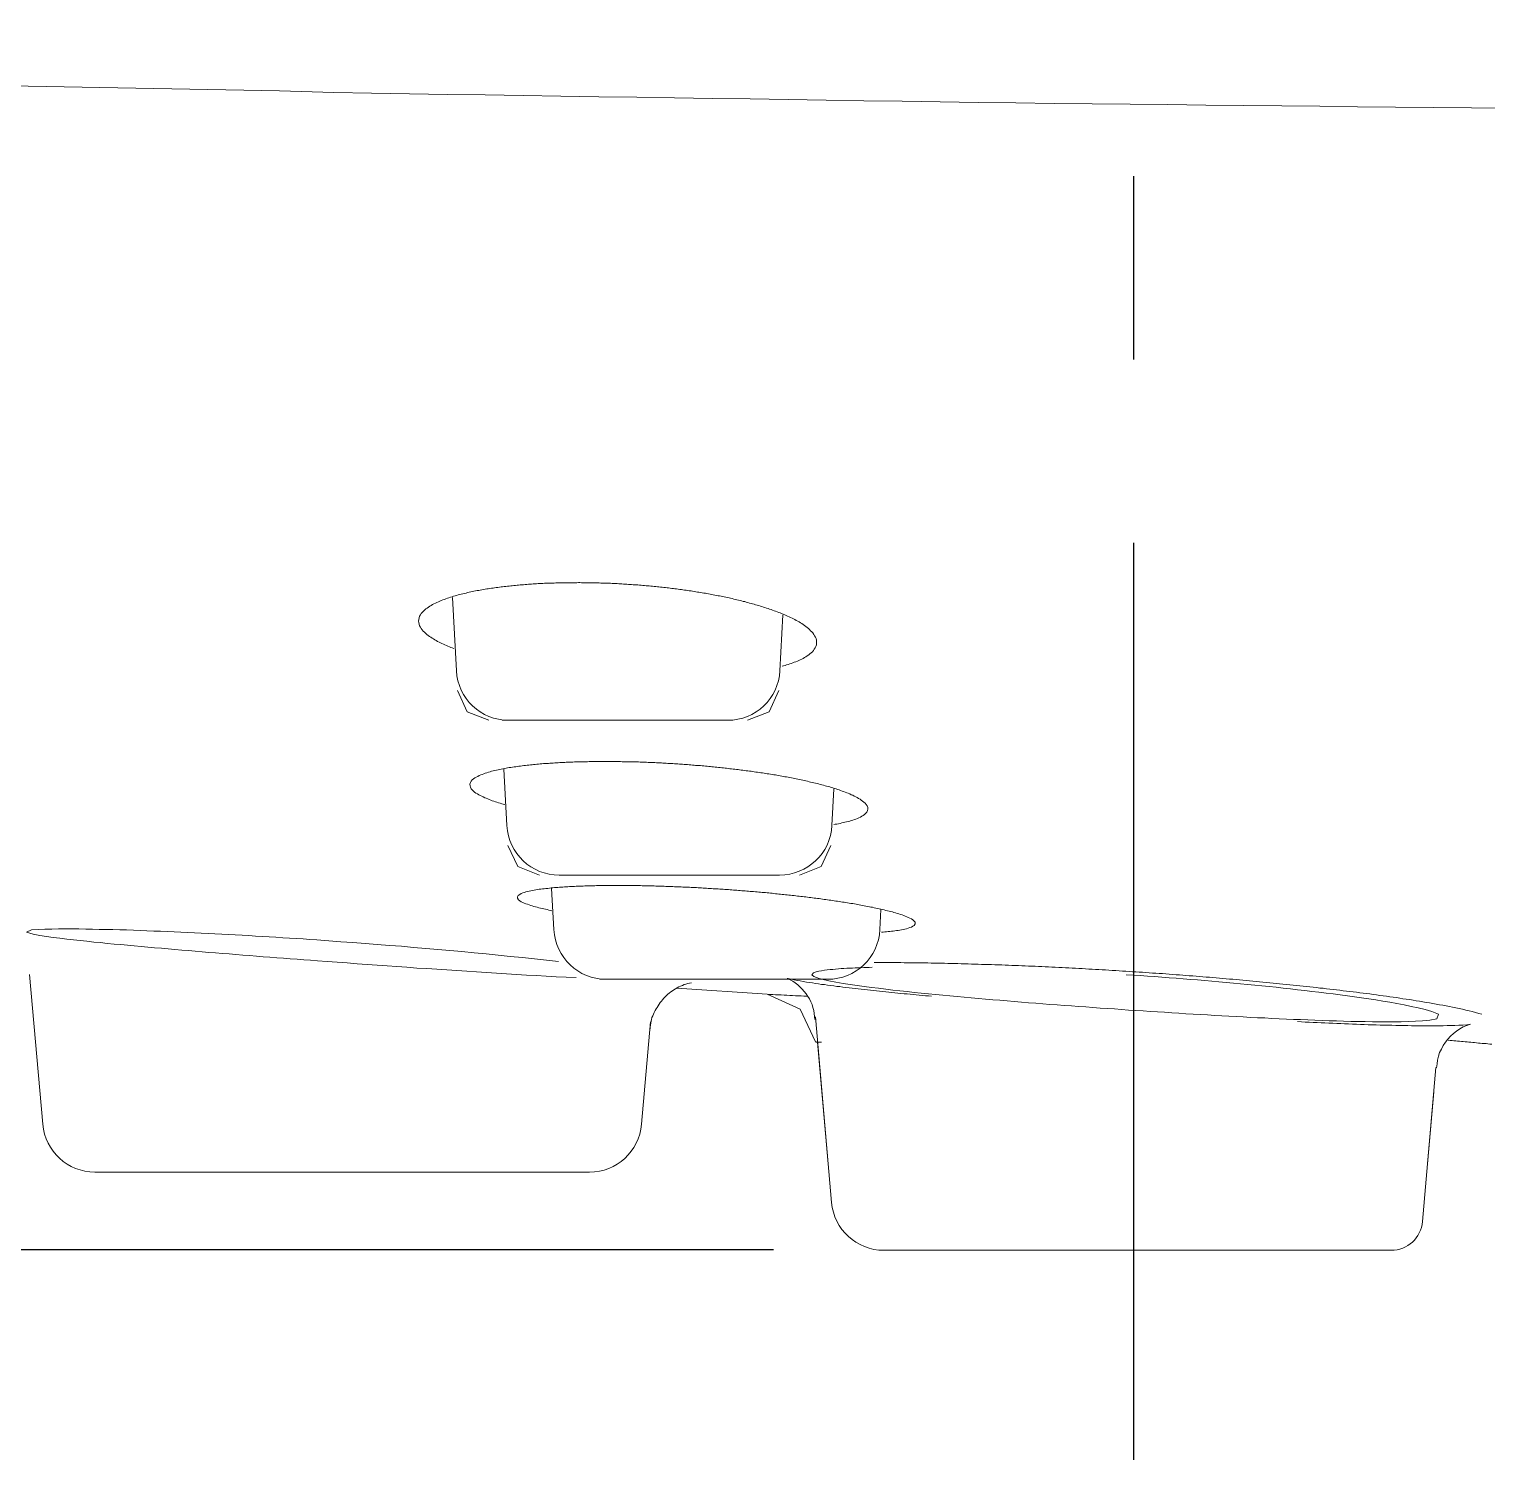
# Model space of a CAD drawing. Extents: x -5208 to -4788, y -2139 to -1842.
# Drawn here: x -5013.46 to -4999.55, y -1955.17 to -1941.51 of the extents above; entities that cross this region are included whole.
import ezdxf

# ---------------------------------------------------------------- set-up
doc = ezdxf.new("R2010")
doc.units = 0
doc.header["$LTSCALE"] = 7
doc.linetypes.add('CENTER', pattern=[2, 1.25, -0.25, 0.25, -0.25])
for name, color, linetype in [('1', 1, 'CENTER'), ('D', 2, 'CONTINUOUS'), ('Trimetric', 7, 'CONTINUOUS')]:
    doc.layers.add(name, color=color, linetype=linetype)

msp = doc.modelspace()

# ---------------------------------------------------------------- linework, layer by layer
at = {"layer": '1'}
msp.add_line((-5002.92, -1955.168), (-5002.92, -1927.862), dxfattribs=at)
at = {"layer": 'D'}
msp.add_line((-5006.358, -1953.165), (-5074.731, -1953.165), dxfattribs=at)
at = {"layer": 'Trimetric', "color": 0, "linetype": 'Continuous', "lineweight": 13}
for points in [[(-5011.074, -1942.104), (-5011.587, -1942.094), (-5012.101, -1942.084), (-5012.615, -1942.074), (-5013.129, -1942.064), (-5013.643, -1942.055)], [(-5010.712, -1950.405), (-5010.777, -1950.4), (-5010.841, -1950.396), (-5010.906, -1950.391), (-5010.971, -1950.386), (-5011.036, -1950.381), (-5011.1, -1950.376), (-5011.165, -1950.371), (-5011.23, -1950.366), (-5011.294, -1950.361), (-5011.359, -1950.356), (-5011.424, -1950.351), (-5011.489, -1950.346), (-5011.553, -1950.34), (-5011.618, -1950.335), (-5011.683, -1950.33), (-5011.747, -1950.325), (-5011.812, -1950.319), (-5011.877, -1950.314), (-5011.941, -1950.308), (-5012.006, -1950.303), (-5012.071, -1950.298), (-5012.135, -1950.292), (-5012.2, -1950.286), (-5012.265, -1950.281), (-5012.329, -1950.275), (-5012.394, -1950.269), (-5012.459, -1950.263), (-5012.523, -1950.257), (-5012.588, -1950.251), (-5012.652, -1950.245), (-5012.717, -1950.239), (-5012.782, -1950.232), (-5012.846, -1950.226), (-5012.911, -1950.219), (-5012.975, -1950.212), (-5013.04, -1950.205), (-5013.104, -1950.198), (-5013.169, -1950.19), (-5013.233, -1950.182), (-5013.297, -1950.172), (-5013.362, -1950.163), (-5013.425, -1950.151), (-5013.487, -1950.131), (-5013.441, -1950.111), (-5013.377, -1950.106), (-5013.312, -1950.103), (-5013.247, -1950.102), (-5013.182, -1950.101), (-5013.117, -1950.101), (-5013.052, -1950.101), (-5012.987, -1950.101), (-5012.922, -1950.102), (-5012.858, -1950.103), (-5012.793, -1950.105), (-5012.728, -1950.106), (-5012.663, -1950.108), (-5012.598, -1950.11), (-5012.533, -1950.111), (-5012.468, -1950.114), (-5012.403, -1950.116), (-5012.339, -1950.118), (-5012.274, -1950.121), (-5012.209, -1950.123), (-5012.144, -1950.126), (-5012.079, -1950.129), (-5012.014, -1950.132), (-5011.949, -1950.135), (-5011.885, -1950.138), (-5011.82, -1950.141), (-5011.755, -1950.144), (-5011.69, -1950.147), (-5011.625, -1950.151), (-5011.561, -1950.154), (-5011.496, -1950.158), (-5011.431, -1950.161), (-5011.366, -1950.165), (-5011.301, -1950.169), (-5011.237, -1950.173), (-5011.172, -1950.177), (-5011.107, -1950.181), (-5011.042, -1950.185), (-5010.977, -1950.189), (-5010.913, -1950.193), (-5010.848, -1950.197), (-5010.783, -1950.202), (-5010.718, -1950.206)], [(-5010.718, -1950.206), (-5010.603, -1950.214), (-5010.487, -1950.223), (-5010.372, -1950.231), (-5010.256, -1950.24), (-5010.14, -1950.249), (-5010.025, -1950.258), (-5009.909, -1950.267), (-5009.794, -1950.277), (-5009.678, -1950.287), (-5009.563, -1950.297), (-5009.447, -1950.307), (-5009.332, -1950.318), (-5009.217, -1950.328), (-5009.101, -1950.339), (-5008.986, -1950.351), (-5008.871, -1950.363), (-5008.755, -1950.374), (-5008.64, -1950.387), (-5008.525, -1950.4), (-5008.41, -1950.413)], [(-5008.242, -1950.566), (-5008.337, -1950.562), (-5008.432, -1950.557), (-5008.527, -1950.551), (-5008.622, -1950.546), (-5008.717, -1950.541), (-5008.812, -1950.535), (-5008.907, -1950.529), (-5009.002, -1950.524), (-5009.097, -1950.518), (-5009.192, -1950.512), (-5009.287, -1950.505), (-5009.382, -1950.499), (-5009.477, -1950.493), (-5009.572, -1950.486), (-5009.667, -1950.48), (-5009.762, -1950.474), (-5009.857, -1950.467), (-5009.952, -1950.46), (-5010.047, -1950.454), (-5010.142, -1950.447), (-5010.237, -1950.44), (-5010.332, -1950.433), (-5010.427, -1950.426), (-5010.522, -1950.419), (-5010.617, -1950.412), (-5010.712, -1950.405)], [(-5005.897, -1950.582), (-5005.923, -1950.574), (-5005.948, -1950.566), (-5005.973, -1950.555), (-5005.993, -1950.538), (-5005.977, -1950.52), (-5005.952, -1950.511), (-5005.926, -1950.505), (-5005.899, -1950.5), (-5005.873, -1950.495), (-5005.846, -1950.492), (-5005.819, -1950.489), (-5005.793, -1950.487), (-5005.766, -1950.484), (-5005.739, -1950.482), (-5005.713, -1950.48), (-5005.686, -1950.478), (-5005.659, -1950.477), (-5005.632, -1950.475), (-5005.606, -1950.474), (-5005.579, -1950.473), (-5005.552, -1950.472), (-5005.525, -1950.471), (-5005.498, -1950.469), (-5005.472, -1950.469), (-5005.445, -1950.468), (-5005.418, -1950.467)], [(-5002.994, -1950.538), (-5002.926, -1950.542), (-5002.858, -1950.547), (-5002.789, -1950.552), (-5002.721, -1950.556), (-5002.653, -1950.561), (-5002.584, -1950.567), (-5002.516, -1950.572), (-5002.448, -1950.577), (-5002.379, -1950.583), (-5002.311, -1950.588), (-5002.243, -1950.594), (-5002.175, -1950.6), (-5002.107, -1950.606), (-5002.038, -1950.612), (-5001.97, -1950.618), (-5001.902, -1950.624), (-5001.834, -1950.631), (-5001.766, -1950.638), (-5001.698, -1950.644), (-5001.629, -1950.651), (-5001.561, -1950.658), (-5001.493, -1950.666), (-5001.425, -1950.673), (-5001.357, -1950.681), (-5001.289, -1950.688), (-5001.221, -1950.697), (-5001.153, -1950.705), (-5001.085, -1950.713), (-5001.017, -1950.722), (-5000.949, -1950.731), (-5000.881, -1950.74), (-5000.814, -1950.749), (-5000.746, -1950.759), (-5000.678, -1950.769), (-5000.61, -1950.779), (-5000.543, -1950.79), (-5000.475, -1950.801), (-5000.408, -1950.814), (-5000.34, -1950.826), (-5000.273, -1950.84), (-5000.206, -1950.854), (-5000.14, -1950.87), (-5000.074, -1950.89), (-5000.011, -1950.916), (-5000.029, -1950.958), (-5000.096, -1950.971), (-5000.164, -1950.978), (-5000.232, -1950.982), (-5000.301, -1950.985), (-5000.369, -1950.987), (-5000.438, -1950.987), (-5000.506, -1950.988), (-5000.575, -1950.987), (-5000.643, -1950.987), (-5000.712, -1950.986), (-5000.78, -1950.984), (-5000.849, -1950.983), (-5000.917, -1950.981), (-5000.985, -1950.979), (-5001.054, -1950.977), (-5001.122, -1950.975), (-5001.191, -1950.972), (-5001.259, -1950.97), (-5001.328, -1950.967), (-5001.396, -1950.964), (-5001.464, -1950.961), (-5001.533, -1950.958), (-5001.601, -1950.955), (-5001.67, -1950.951), (-5001.738, -1950.948), (-5001.806, -1950.945), (-5001.875, -1950.941), (-5001.943, -1950.937), (-5002.012, -1950.934), (-5002.08, -1950.93), (-5002.148, -1950.926), (-5002.217, -1950.922), (-5002.285, -1950.918), (-5002.353, -1950.914), (-5002.422, -1950.91), (-5002.49, -1950.906), (-5002.558, -1950.901), (-5002.627, -1950.897), (-5002.695, -1950.893), (-5002.764, -1950.888), (-5002.832, -1950.884), (-5002.9, -1950.879), (-5002.969, -1950.875), (-5003.037, -1950.87), (-5003.105, -1950.865), (-5003.173, -1950.861), (-5003.242, -1950.856), (-5003.31, -1950.851), (-5003.378, -1950.846), (-5003.447, -1950.841), (-5003.515, -1950.836), (-5003.583, -1950.831), (-5003.652, -1950.826), (-5003.72, -1950.821), (-5003.788, -1950.815), (-5003.856, -1950.81), (-5003.925, -1950.805), (-5003.993, -1950.799), (-5004.061, -1950.794), (-5004.129, -1950.788), (-5004.198, -1950.782), (-5004.266, -1950.777), (-5004.334, -1950.771), (-5004.402, -1950.765), (-5004.471, -1950.759), (-5004.539, -1950.753), (-5004.607, -1950.747), (-5004.675, -1950.74), (-5004.743, -1950.734), (-5004.812, -1950.727), (-5004.88, -1950.721), (-5004.948, -1950.714), (-5005.016, -1950.707), (-5005.084, -1950.699), (-5005.152, -1950.692), (-5005.22, -1950.684), (-5005.288, -1950.677), (-5005.356, -1950.668), (-5005.424, -1950.66), (-5005.492, -1950.651), (-5005.56, -1950.642), (-5005.628, -1950.632), (-5005.695, -1950.621), (-5005.763, -1950.61), (-5005.83, -1950.596), (-5005.897, -1950.582)]]:
    msp.add_lwpolyline(points, dxfattribs=at)
at = {"layer": 'Trimetric', "color": 0, "linetype": 'Continuous', "lineweight": 18}
for points in [[(-5011.074, -1942.104), (-5010.555, -1942.12), (-5010.194, -1942.126), (-5009.832, -1942.131), (-5009.471, -1942.137), (-5009.11, -1942.143), (-5008.748, -1942.148), (-5008.387, -1942.154), (-5008.026, -1942.159), (-5007.664, -1942.165), (-5007.303, -1942.17), (-5006.941, -1942.176), (-5006.58, -1942.181), (-5006.219, -1942.187), (-5005.857, -1942.193), (-5005.495, -1942.198), (-5005.132, -1942.203), (-5004.768, -1942.208), (-5004.406, -1942.213), (-5004.045, -1942.218), (-5003.681, -1942.223), (-5003.317, -1942.227), (-5002.956, -1942.231), (-5002.594, -1942.235), (-5002.233, -1942.239), (-5001.872, -1942.244), (-5001.508, -1942.247), (-5001.145, -1942.251), (-5000.784, -1942.255), (-5000.422, -1942.258), (-5000.059, -1942.262), (-4999.698, -1942.265), (-4999.336, -1942.269)], [(-5006.277, -1947.595), (-5006.262, -1947.591), (-5006.248, -1947.586), (-5006.233, -1947.581), (-5006.218, -1947.577), (-5006.204, -1947.572), (-5006.189, -1947.567), (-5006.174, -1947.563), (-5006.16, -1947.557), (-5006.145, -1947.552), (-5006.131, -1947.546), (-5006.117, -1947.54), (-5006.103, -1947.533), (-5006.089, -1947.527), (-5006.075, -1947.52), (-5006.062, -1947.512), (-5006.049, -1947.504), (-5006.036, -1947.496), (-5006.023, -1947.487), (-5006.012, -1947.477), (-5006, -1947.467), (-5005.988, -1947.457), (-5005.978, -1947.445), (-5005.97, -1947.432), (-5005.961, -1947.419), (-5005.954, -1947.406), (-5005.949, -1947.391), (-5005.947, -1947.376), (-5005.947, -1947.361), (-5005.948, -1947.345), (-5005.953, -1947.331), (-5005.959, -1947.317), (-5005.967, -1947.303), (-5005.975, -1947.29), (-5005.983, -1947.277), (-5005.994, -1947.266), (-5006.004, -1947.255), (-5006.015, -1947.244), (-5006.026, -1947.233), (-5006.038, -1947.224), (-5006.05, -1947.214), (-5006.063, -1947.205), (-5006.075, -1947.196), (-5006.088, -1947.188), (-5006.101, -1947.18), (-5006.115, -1947.172), (-5006.128, -1947.164), (-5006.141, -1947.157), (-5006.155, -1947.149), (-5006.169, -1947.142), (-5006.182, -1947.135), (-5006.196, -1947.129), (-5006.21, -1947.122), (-5006.224, -1947.116), (-5006.238, -1947.109), (-5006.252, -1947.103), (-5006.267, -1947.097), (-5006.281, -1947.091), (-5006.295, -1947.086), (-5006.309, -1947.08), (-5006.324, -1947.074), (-5006.338, -1947.069), (-5006.353, -1947.064), (-5006.367, -1947.059), (-5006.382, -1947.054), (-5006.397, -1947.049), (-5006.411, -1947.044), (-5006.426, -1947.039), (-5006.44, -1947.034), (-5006.455, -1947.03), (-5006.47, -1947.025), (-5006.484, -1947.02), (-5006.499, -1947.016), (-5006.514, -1947.012), (-5006.529, -1947.007), (-5006.544, -1947.003), (-5006.558, -1946.999), (-5006.573, -1946.995), (-5006.588, -1946.991), (-5006.603, -1946.986), (-5006.618, -1946.982), (-5006.633, -1946.978), (-5006.648, -1946.975), (-5006.663, -1946.971), (-5006.678, -1946.967), (-5006.693, -1946.963), (-5006.708, -1946.96), (-5006.723, -1946.956), (-5006.738, -1946.953), (-5006.753, -1946.949), (-5006.768, -1946.946), (-5006.783, -1946.943), (-5006.798, -1946.939), (-5006.813, -1946.936), (-5006.828, -1946.933), (-5006.843, -1946.93), (-5006.858, -1946.927), (-5006.873, -1946.924), (-5006.888, -1946.921), (-5006.903, -1946.918), (-5006.918, -1946.915), (-5006.934, -1946.912), (-5006.949, -1946.909), (-5006.964, -1946.906), (-5006.979, -1946.904), (-5006.994, -1946.901), (-5007.009, -1946.898), (-5007.025, -1946.896), (-5007.04, -1946.893), (-5007.055, -1946.891), (-5007.07, -1946.888), (-5007.085, -1946.886), (-5007.101, -1946.883), (-5007.116, -1946.881), (-5007.131, -1946.879), (-5007.146, -1946.876), (-5007.162, -1946.874), (-5007.177, -1946.872), (-5007.192, -1946.869), (-5007.207, -1946.867), (-5007.223, -1946.865), (-5007.238, -1946.863), (-5007.253, -1946.861), (-5007.268, -1946.859), (-5007.284, -1946.857), (-5007.299, -1946.855), (-5007.314, -1946.853), (-5007.33, -1946.851), (-5007.345, -1946.849), (-5007.36, -1946.847), (-5007.375, -1946.846), (-5007.391, -1946.844), (-5007.406, -1946.842), (-5007.421, -1946.84), (-5007.437, -1946.839), (-5007.452, -1946.837), (-5007.467, -1946.836), (-5007.483, -1946.834), (-5007.498, -1946.833), (-5007.513, -1946.831), (-5007.529, -1946.83), (-5007.544, -1946.828), (-5007.559, -1946.827), (-5007.575, -1946.826), (-5007.59, -1946.824), (-5007.605, -1946.823), (-5007.621, -1946.822), (-5007.636, -1946.82), (-5007.652, -1946.819), (-5007.667, -1946.818), (-5007.682, -1946.817), (-5007.698, -1946.816), (-5007.713, -1946.815), (-5007.728, -1946.813), (-5007.744, -1946.813), (-5007.759, -1946.812), (-5007.775, -1946.811), (-5007.79, -1946.81), (-5007.805, -1946.809), (-5007.821, -1946.808), (-5007.836, -1946.807), (-5007.851, -1946.806), (-5007.867, -1946.806), (-5007.882, -1946.805), (-5007.898, -1946.804), (-5007.913, -1946.803), (-5007.928, -1946.803), (-5007.944, -1946.802), (-5007.959, -1946.802), (-5007.975, -1946.801), (-5007.99, -1946.8), (-5008.005, -1946.8), (-5008.021, -1946.799), (-5008.036, -1946.799), (-5008.052, -1946.799), (-5008.067, -1946.798), (-5008.082, -1946.798), (-5008.098, -1946.798), (-5008.113, -1946.797), (-5008.129, -1946.797), (-5008.144, -1946.797), (-5008.159, -1946.797), (-5008.175, -1946.797), (-5008.19, -1946.797), (-5008.206, -1946.796), (-5008.221, -1946.796), (-5008.237, -1946.797), (-5008.252, -1946.797), (-5008.267, -1946.797), (-5008.283, -1946.797), (-5008.298, -1946.797), (-5008.314, -1946.797), (-5008.329, -1946.797), (-5008.344, -1946.797), (-5008.36, -1946.798), (-5008.375, -1946.798), (-5008.391, -1946.798), (-5008.406, -1946.799), (-5008.421, -1946.799), (-5008.437, -1946.799), (-5008.452, -1946.8), (-5008.468, -1946.8), (-5008.483, -1946.801), (-5008.498, -1946.802), (-5008.514, -1946.802), (-5008.529, -1946.803), (-5008.545, -1946.803), (-5008.56, -1946.804), (-5008.575, -1946.805), (-5008.591, -1946.806), (-5008.606, -1946.806), (-5008.622, -1946.807), (-5008.637, -1946.808), (-5008.652, -1946.809), (-5008.668, -1946.81), (-5008.683, -1946.811), (-5008.698, -1946.812), (-5008.714, -1946.814), (-5008.729, -1946.815), (-5008.745, -1946.816), (-5008.76, -1946.817), (-5008.775, -1946.819), (-5008.791, -1946.82), (-5008.806, -1946.821), (-5008.821, -1946.823), (-5008.837, -1946.824), (-5008.852, -1946.826), (-5008.867, -1946.827), (-5008.883, -1946.829), (-5008.898, -1946.831), (-5008.913, -1946.832), (-5008.929, -1946.834), (-5008.944, -1946.836), (-5008.959, -1946.838), (-5008.974, -1946.84), (-5008.99, -1946.842), (-5009.005, -1946.844), (-5009.02, -1946.846), (-5009.035, -1946.848), (-5009.051, -1946.85), (-5009.066, -1946.853), (-5009.081, -1946.855), (-5009.096, -1946.857), (-5009.112, -1946.86), (-5009.127, -1946.862), (-5009.142, -1946.865), (-5009.157, -1946.868), (-5009.172, -1946.87), (-5009.187, -1946.873), (-5009.203, -1946.876), (-5009.218, -1946.879), (-5009.233, -1946.882), (-5009.248, -1946.885), (-5009.263, -1946.889), (-5009.278, -1946.892), (-5009.293, -1946.896), (-5009.308, -1946.899), (-5009.323, -1946.903), (-5009.338, -1946.907), (-5009.353, -1946.91), (-5009.368, -1946.914), (-5009.383, -1946.918), (-5009.397, -1946.923), (-5009.412, -1946.927), (-5009.427, -1946.931), (-5009.442, -1946.936), (-5009.456, -1946.941), (-5009.471, -1946.946), (-5009.485, -1946.951), (-5009.5, -1946.956), (-5009.514, -1946.961), (-5009.529, -1946.967), (-5009.543, -1946.973), (-5009.557, -1946.979), (-5009.571, -1946.985), (-5009.585, -1946.992), (-5009.599, -1946.999), (-5009.612, -1947.006), (-5009.626, -1947.014), (-5009.639, -1947.022), (-5009.652, -1947.03), (-5009.665, -1947.039), (-5009.677, -1947.048), (-5009.689, -1947.058), (-5009.7, -1947.069), (-5009.711, -1947.08), (-5009.72, -1947.092), (-5009.729, -1947.104), (-5009.736, -1947.118), (-5009.74, -1947.133), (-5009.743, -1947.148), (-5009.746, -1947.163), (-5009.743, -1947.178), (-5009.74, -1947.193), (-5009.736, -1947.208), (-5009.729, -1947.222), (-5009.72, -1947.235), (-5009.711, -1947.247), (-5009.701, -1947.259), (-5009.691, -1947.27), (-5009.679, -1947.28), (-5009.668, -1947.29), (-5009.655, -1947.3), (-5009.643, -1947.309), (-5009.63, -1947.318), (-5009.617, -1947.326), (-5009.604, -1947.334), (-5009.591, -1947.342), (-5009.578, -1947.35), (-5009.564, -1947.357), (-5009.55, -1947.364), (-5009.537, -1947.371), (-5009.523, -1947.378), (-5009.509, -1947.384), (-5009.495, -1947.391), (-5009.481, -1947.397), (-5009.466, -1947.403), (-5009.452, -1947.409), (-5009.438, -1947.414), (-5009.424, -1947.42), (-5009.409, -1947.426)], [(-5009.076, -1948.11), (-5009.282, -1948.028), (-5009.375, -1947.827)], [(-5006.606, -1948.11), (-5006.4, -1948.028), (-5006.307, -1947.826)], [(-5005.784, -1949.105), (-5005.769, -1949.102), (-5005.753, -1949.1), (-5005.738, -1949.097), (-5005.722, -1949.094), (-5005.707, -1949.09), (-5005.692, -1949.087), (-5005.677, -1949.083), (-5005.661, -1949.08), (-5005.646, -1949.076), (-5005.631, -1949.072), (-5005.616, -1949.067), (-5005.601, -1949.063), (-5005.586, -1949.058), (-5005.572, -1949.053), (-5005.557, -1949.047), (-5005.543, -1949.041), (-5005.529, -1949.033), (-5005.516, -1949.025), (-5005.502, -1949.018), (-5005.49, -1949.008), (-5005.479, -1948.997), (-5005.468, -1948.986), (-5005.461, -1948.972), (-5005.458, -1948.957), (-5005.459, -1948.941), (-5005.465, -1948.927), (-5005.475, -1948.914), (-5005.485, -1948.902), (-5005.495, -1948.891), (-5005.508, -1948.882), (-5005.521, -1948.872), (-5005.533, -1948.863), (-5005.546, -1948.855), (-5005.56, -1948.847), (-5005.574, -1948.84), (-5005.588, -1948.833), (-5005.602, -1948.826), (-5005.616, -1948.82), (-5005.63, -1948.813), (-5005.645, -1948.807), (-5005.659, -1948.801), (-5005.674, -1948.796), (-5005.689, -1948.79), (-5005.703, -1948.785), (-5005.718, -1948.78), (-5005.733, -1948.775), (-5005.748, -1948.77), (-5005.762, -1948.765), (-5005.777, -1948.76), (-5005.792, -1948.755), (-5005.807, -1948.751), (-5005.822, -1948.746), (-5005.837, -1948.742), (-5005.852, -1948.738), (-5005.867, -1948.734), (-5005.882, -1948.73), (-5005.898, -1948.726), (-5005.913, -1948.722), (-5005.928, -1948.718), (-5005.943, -1948.714), (-5005.958, -1948.71), (-5005.973, -1948.707), (-5005.989, -1948.703), (-5006.004, -1948.699), (-5006.019, -1948.696), (-5006.034, -1948.692), (-5006.05, -1948.689), (-5006.065, -1948.686), (-5006.08, -1948.682), (-5006.095, -1948.679), (-5006.111, -1948.676), (-5006.126, -1948.672), (-5006.141, -1948.669), (-5006.157, -1948.666), (-5006.172, -1948.663), (-5006.187, -1948.66), (-5006.203, -1948.657), (-5006.218, -1948.654), (-5006.233, -1948.651), (-5006.249, -1948.649), (-5006.264, -1948.646), (-5006.28, -1948.643), (-5006.295, -1948.64), (-5006.31, -1948.638), (-5006.326, -1948.635), (-5006.341, -1948.632), (-5006.357, -1948.63), (-5006.372, -1948.627), (-5006.387, -1948.625), (-5006.403, -1948.622), (-5006.418, -1948.62), (-5006.434, -1948.617), (-5006.449, -1948.615), (-5006.465, -1948.613), (-5006.48, -1948.611), (-5006.496, -1948.608), (-5006.511, -1948.606), (-5006.527, -1948.604), (-5006.542, -1948.602), (-5006.558, -1948.599), (-5006.573, -1948.597), (-5006.589, -1948.595), (-5006.604, -1948.593), (-5006.62, -1948.591), (-5006.635, -1948.589), (-5006.651, -1948.587), (-5006.666, -1948.585), (-5006.682, -1948.583), (-5006.697, -1948.581), (-5006.713, -1948.579), (-5006.728, -1948.577), (-5006.744, -1948.575), (-5006.759, -1948.573), (-5006.775, -1948.572), (-5006.79, -1948.57), (-5006.806, -1948.568), (-5006.821, -1948.566), (-5006.837, -1948.565), (-5006.852, -1948.563), (-5006.868, -1948.561), (-5006.884, -1948.56), (-5006.899, -1948.558), (-5006.915, -1948.556), (-5006.93, -1948.555), (-5006.946, -1948.553), (-5006.961, -1948.552), (-5006.977, -1948.55), (-5006.993, -1948.549), (-5007.008, -1948.548), (-5007.024, -1948.546), (-5007.039, -1948.545), (-5007.055, -1948.543), (-5007.07, -1948.542), (-5007.086, -1948.541), (-5007.102, -1948.54), (-5007.117, -1948.538), (-5007.133, -1948.537), (-5007.148, -1948.536), (-5007.164, -1948.535), (-5007.179, -1948.533), (-5007.195, -1948.532), (-5007.211, -1948.531), (-5007.226, -1948.53), (-5007.242, -1948.529), (-5007.257, -1948.528), (-5007.273, -1948.527), (-5007.289, -1948.526), (-5007.304, -1948.525), (-5007.32, -1948.524), (-5007.336, -1948.523), (-5007.351, -1948.522), (-5007.367, -1948.521), (-5007.382, -1948.52), (-5007.398, -1948.519), (-5007.414, -1948.518), (-5007.429, -1948.517), (-5007.445, -1948.517), (-5007.46, -1948.516), (-5007.476, -1948.515), (-5007.492, -1948.514), (-5007.507, -1948.514), (-5007.523, -1948.513), (-5007.539, -1948.512), (-5007.554, -1948.512), (-5007.57, -1948.511), (-5007.585, -1948.51), (-5007.601, -1948.51), (-5007.617, -1948.509), (-5007.632, -1948.509), (-5007.648, -1948.508), (-5007.664, -1948.508), (-5007.679, -1948.507), (-5007.695, -1948.507), (-5007.71, -1948.507), (-5007.726, -1948.506), (-5007.742, -1948.506), (-5007.757, -1948.506), (-5007.773, -1948.505), (-5007.789, -1948.505), (-5007.804, -1948.505), (-5007.82, -1948.504), (-5007.835, -1948.504), (-5007.851, -1948.504), (-5007.867, -1948.504), (-5007.882, -1948.504), (-5007.898, -1948.503), (-5007.914, -1948.503), (-5007.929, -1948.503), (-5007.945, -1948.503), (-5007.961, -1948.503), (-5007.976, -1948.503), (-5007.992, -1948.503), (-5008.007, -1948.503), (-5008.023, -1948.503), (-5008.039, -1948.504), (-5008.054, -1948.504), (-5008.07, -1948.504), (-5008.086, -1948.504), (-5008.101, -1948.504), (-5008.117, -1948.504), (-5008.133, -1948.505), (-5008.148, -1948.505), (-5008.164, -1948.505), (-5008.179, -1948.506), (-5008.195, -1948.506), (-5008.211, -1948.506), (-5008.226, -1948.507), (-5008.242, -1948.507), (-5008.258, -1948.508), (-5008.273, -1948.509), (-5008.289, -1948.509), (-5008.304, -1948.51), (-5008.32, -1948.511), (-5008.336, -1948.511), (-5008.351, -1948.512), (-5008.367, -1948.513), (-5008.383, -1948.513), (-5008.398, -1948.514), (-5008.414, -1948.515), (-5008.429, -1948.516), (-5008.445, -1948.517), (-5008.461, -1948.518), (-5008.476, -1948.519), (-5008.492, -1948.52), (-5008.507, -1948.521), (-5008.523, -1948.522), (-5008.539, -1948.523), (-5008.554, -1948.524), (-5008.57, -1948.526), (-5008.585, -1948.527), (-5008.601, -1948.528), (-5008.617, -1948.53), (-5008.632, -1948.531), (-5008.648, -1948.533), (-5008.663, -1948.534), (-5008.679, -1948.536), (-5008.694, -1948.537), (-5008.71, -1948.539), (-5008.725, -1948.541), (-5008.741, -1948.543), (-5008.757, -1948.545), (-5008.772, -1948.547), (-5008.788, -1948.548), (-5008.803, -1948.551), (-5008.819, -1948.553), (-5008.834, -1948.555), (-5008.849, -1948.558), (-5008.865, -1948.56), (-5008.88, -1948.562), (-5008.896, -1948.565), (-5008.911, -1948.568), (-5008.927, -1948.57), (-5008.942, -1948.573), (-5008.957, -1948.577), (-5008.973, -1948.58), (-5008.988, -1948.583), (-5009.003, -1948.586), (-5009.018, -1948.59), (-5009.034, -1948.594), (-5009.049, -1948.597), (-5009.064, -1948.602), (-5009.079, -1948.606), (-5009.094, -1948.61), (-5009.109, -1948.615), (-5009.123, -1948.62), (-5009.138, -1948.626), (-5009.153, -1948.632), (-5009.167, -1948.638), (-5009.181, -1948.645), (-5009.195, -1948.652), (-5009.208, -1948.66), (-5009.221, -1948.669), (-5009.233, -1948.679), (-5009.244, -1948.69), (-5009.25, -1948.704), (-5009.256, -1948.719), (-5009.255, -1948.734), (-5009.251, -1948.749), (-5009.244, -1948.763), (-5009.234, -1948.775), (-5009.223, -1948.786), (-5009.211, -1948.796), (-5009.198, -1948.805), (-5009.185, -1948.813), (-5009.171, -1948.821), (-5009.157, -1948.828), (-5009.143, -1948.835), (-5009.129, -1948.842), (-5009.115, -1948.849), (-5009.101, -1948.854), (-5009.086, -1948.86), (-5009.072, -1948.866), (-5009.057, -1948.872), (-5009.043, -1948.878), (-5009.028, -1948.883), (-5009.013, -1948.888), (-5008.998, -1948.893), (-5008.983, -1948.897), (-5008.968, -1948.902), (-5008.953, -1948.907), (-5008.938, -1948.911), (-5008.923, -1948.915)], [(-5008.593, -1949.588), (-5008.8, -1949.506), (-5008.893, -1949.304)], [(-5006.111, -1949.588), (-5005.904, -1949.506), (-5005.811, -1949.304)], [(-5005.328, -1950.133), (-5005.312, -1950.131), (-5005.296, -1950.13), (-5005.28, -1950.128), (-5005.264, -1950.127), (-5005.248, -1950.125), (-5005.232, -1950.124), (-5005.216, -1950.122), (-5005.2, -1950.12), (-5005.184, -1950.117), (-5005.168, -1950.115), (-5005.152, -1950.112), (-5005.136, -1950.109), (-5005.12, -1950.106), (-5005.104, -1950.103), (-5005.089, -1950.099), (-5005.073, -1950.094), (-5005.058, -1950.089), (-5005.043, -1950.084), (-5005.029, -1950.075), (-5005.015, -1950.067), (-5005.006, -1950.054), (-5005.007, -1950.038), (-5005.017, -1950.026), (-5005.03, -1950.015), (-5005.043, -1950.006), (-5005.057, -1949.999), (-5005.072, -1949.992), (-5005.086, -1949.985), (-5005.101, -1949.979), (-5005.116, -1949.973), (-5005.132, -1949.968), (-5005.147, -1949.962), (-5005.162, -1949.958), (-5005.178, -1949.953), (-5005.193, -1949.948), (-5005.209, -1949.944), (-5005.224, -1949.939), (-5005.24, -1949.935), (-5005.255, -1949.931), (-5005.271, -1949.927), (-5005.287, -1949.924), (-5005.302, -1949.92), (-5005.318, -1949.916), (-5005.334, -1949.912), (-5005.35, -1949.909), (-5005.365, -1949.905), (-5005.381, -1949.902), (-5005.397, -1949.899), (-5005.413, -1949.895), (-5005.429, -1949.892), (-5005.444, -1949.889), (-5005.46, -1949.886), (-5005.476, -1949.883), (-5005.492, -1949.88), (-5005.508, -1949.877), (-5005.524, -1949.874), (-5005.54, -1949.871), (-5005.555, -1949.868), (-5005.571, -1949.866), (-5005.587, -1949.863), (-5005.603, -1949.86), (-5005.619, -1949.858), (-5005.635, -1949.855), (-5005.651, -1949.852), (-5005.667, -1949.85), (-5005.683, -1949.847), (-5005.699, -1949.845), (-5005.715, -1949.842), (-5005.731, -1949.84), (-5005.747, -1949.837), (-5005.763, -1949.835), (-5005.779, -1949.833), (-5005.795, -1949.83), (-5005.81, -1949.828), (-5005.826, -1949.826), (-5005.842, -1949.823), (-5005.858, -1949.821), (-5005.874, -1949.819), (-5005.89, -1949.817), (-5005.906, -1949.815), (-5005.922, -1949.812), (-5005.938, -1949.81), (-5005.954, -1949.808), (-5005.97, -1949.806), (-5005.986, -1949.804), (-5006.002, -1949.802), (-5006.018, -1949.8), (-5006.034, -1949.798), (-5006.05, -1949.796), (-5006.067, -1949.795), (-5006.083, -1949.793), (-5006.099, -1949.791), (-5006.115, -1949.789), (-5006.131, -1949.787), (-5006.147, -1949.785), (-5006.163, -1949.783), (-5006.179, -1949.781), (-5006.195, -1949.78), (-5006.211, -1949.778), (-5006.227, -1949.776), (-5006.243, -1949.775), (-5006.259, -1949.773), (-5006.275, -1949.771), (-5006.291, -1949.77), (-5006.307, -1949.768), (-5006.323, -1949.766), (-5006.339, -1949.765), (-5006.355, -1949.763), (-5006.371, -1949.761), (-5006.387, -1949.76), (-5006.403, -1949.758), (-5006.42, -1949.757), (-5006.436, -1949.755), (-5006.452, -1949.754), (-5006.468, -1949.752), (-5006.484, -1949.751), (-5006.5, -1949.749), (-5006.516, -1949.748), (-5006.532, -1949.747), (-5006.548, -1949.745), (-5006.564, -1949.744), (-5006.58, -1949.743), (-5006.596, -1949.741), (-5006.612, -1949.74), (-5006.629, -1949.739), (-5006.645, -1949.737), (-5006.661, -1949.736), (-5006.677, -1949.735), (-5006.693, -1949.733), (-5006.709, -1949.732), (-5006.725, -1949.731), (-5006.741, -1949.73), (-5006.757, -1949.729), (-5006.773, -1949.727), (-5006.789, -1949.726), (-5006.806, -1949.725), (-5006.822, -1949.724), (-5006.838, -1949.723), (-5006.854, -1949.722), (-5006.87, -1949.721), (-5006.886, -1949.72), (-5006.902, -1949.719), (-5006.918, -1949.718), (-5006.934, -1949.717), (-5006.95, -1949.716), (-5006.967, -1949.715), (-5006.983, -1949.714), (-5006.999, -1949.713), (-5007.015, -1949.712), (-5007.031, -1949.711), (-5007.047, -1949.71), (-5007.063, -1949.709), (-5007.079, -1949.708), (-5007.095, -1949.707), (-5007.112, -1949.707), (-5007.128, -1949.706), (-5007.144, -1949.705), (-5007.16, -1949.704), (-5007.176, -1949.703), (-5007.192, -1949.703), (-5007.208, -1949.702), (-5007.224, -1949.701), (-5007.241, -1949.7), (-5007.257, -1949.7), (-5007.273, -1949.699), (-5007.289, -1949.698), (-5007.305, -1949.698), (-5007.321, -1949.697), (-5007.337, -1949.697), (-5007.353, -1949.696), (-5007.37, -1949.695), (-5007.386, -1949.695), (-5007.402, -1949.694), (-5007.418, -1949.694), (-5007.434, -1949.693), (-5007.45, -1949.693), (-5007.466, -1949.692), (-5007.482, -1949.692), (-5007.499, -1949.691), (-5007.515, -1949.691), (-5007.531, -1949.69), (-5007.547, -1949.69), (-5007.563, -1949.69), (-5007.579, -1949.689), (-5007.595, -1949.689), (-5007.612, -1949.689), (-5007.628, -1949.688), (-5007.644, -1949.688), (-5007.66, -1949.688), (-5007.676, -1949.688), (-5007.692, -1949.687), (-5007.708, -1949.687), (-5007.725, -1949.687), (-5007.741, -1949.687), (-5007.757, -1949.687), (-5007.773, -1949.687), (-5007.789, -1949.687), (-5007.805, -1949.687), (-5007.821, -1949.687), (-5007.837, -1949.687), (-5007.854, -1949.687), (-5007.87, -1949.687), (-5007.886, -1949.687), (-5007.902, -1949.687), (-5007.918, -1949.687), (-5007.934, -1949.687), (-5007.95, -1949.687), (-5007.967, -1949.687), (-5007.983, -1949.687), (-5007.999, -1949.688), (-5008.015, -1949.688), (-5008.031, -1949.688), (-5008.047, -1949.688), (-5008.063, -1949.689), (-5008.08, -1949.689), (-5008.096, -1949.689), (-5008.112, -1949.69), (-5008.128, -1949.69), (-5008.144, -1949.691), (-5008.16, -1949.691), (-5008.176, -1949.692), (-5008.192, -1949.692), (-5008.209, -1949.693), (-5008.225, -1949.693), (-5008.241, -1949.694), (-5008.257, -1949.695), (-5008.273, -1949.696), (-5008.289, -1949.696), (-5008.305, -1949.697), (-5008.321, -1949.698), (-5008.338, -1949.699), (-5008.354, -1949.7), (-5008.37, -1949.701), (-5008.386, -1949.702), (-5008.402, -1949.704), (-5008.418, -1949.705), (-5008.434, -1949.706), (-5008.45, -1949.707), (-5008.466, -1949.709), (-5008.482, -1949.71), (-5008.498, -1949.712), (-5008.514, -1949.714), (-5008.53, -1949.715), (-5008.547, -1949.717), (-5008.563, -1949.719), (-5008.579, -1949.721), (-5008.595, -1949.723), (-5008.61, -1949.726), (-5008.626, -1949.728), (-5008.642, -1949.731), (-5008.658, -1949.734), (-5008.674, -1949.737), (-5008.69, -1949.74), (-5008.706, -1949.744), (-5008.721, -1949.748), (-5008.736, -1949.753), (-5008.752, -1949.758), (-5008.767, -1949.764), (-5008.781, -1949.772), (-5008.794, -1949.781), (-5008.803, -1949.794), (-5008.801, -1949.809), (-5008.792, -1949.822), (-5008.78, -1949.832), (-5008.766, -1949.841), (-5008.752, -1949.848), (-5008.737, -1949.855), (-5008.722, -1949.861), (-5008.707, -1949.866), (-5008.691, -1949.871), (-5008.676, -1949.877), (-5008.661, -1949.881), (-5008.645, -1949.886), (-5008.63, -1949.89), (-5008.614, -1949.894), (-5008.598, -1949.899), (-5008.583, -1949.903), (-5008.567, -1949.906), (-5008.551, -1949.91), (-5008.536, -1949.914), (-5008.52, -1949.917), (-5008.504, -1949.921), (-5008.488, -1949.924), (-5008.473, -1949.927)], [(-4999.597, -1950.916), (-4999.627, -1950.907), (-4999.658, -1950.898), (-4999.689, -1950.89), (-4999.72, -1950.882), (-4999.751, -1950.875), (-4999.783, -1950.867), (-4999.814, -1950.861), (-4999.845, -1950.854), (-4999.877, -1950.848), (-4999.908, -1950.841), (-4999.94, -1950.835), (-4999.971, -1950.829), (-5000.003, -1950.824), (-5000.034, -1950.818), (-5000.066, -1950.812), (-5000.097, -1950.807), (-5000.129, -1950.802), (-5000.161, -1950.796), (-5000.192, -1950.791), (-5000.224, -1950.786), (-5000.255, -1950.781), (-5000.287, -1950.776), (-5000.319, -1950.771), (-5000.351, -1950.767), (-5000.382, -1950.762), (-5000.414, -1950.757), (-5000.446, -1950.753), (-5000.477, -1950.748), (-5000.509, -1950.744), (-5000.541, -1950.74), (-5000.573, -1950.735), (-5000.604, -1950.731), (-5000.636, -1950.727), (-5000.668, -1950.722), (-5000.7, -1950.718), (-5000.731, -1950.714), (-5000.763, -1950.71), (-5000.795, -1950.706), (-5000.827, -1950.702), (-5000.859, -1950.698), (-5000.891, -1950.695), (-5000.922, -1950.691), (-5000.954, -1950.687), (-5000.986, -1950.683), (-5001.018, -1950.679), (-5001.05, -1950.675), (-5001.081, -1950.672), (-5001.113, -1950.668), (-5001.145, -1950.665), (-5001.177, -1950.661), (-5001.209, -1950.658), (-5001.241, -1950.654), (-5001.273, -1950.651), (-5001.304, -1950.647), (-5001.336, -1950.644), (-5001.368, -1950.64), (-5001.4, -1950.637), (-5001.432, -1950.634), (-5001.464, -1950.63), (-5001.496, -1950.627), (-5001.528, -1950.624), (-5001.559, -1950.621), (-5001.591, -1950.618), (-5001.623, -1950.614), (-5001.655, -1950.611), (-5001.687, -1950.608), (-5001.719, -1950.605), (-5001.751, -1950.602), (-5001.783, -1950.599), (-5001.815, -1950.596), (-5001.847, -1950.593), (-5001.879, -1950.591), (-5001.91, -1950.588), (-5001.942, -1950.585), (-5001.974, -1950.582), (-5002.006, -1950.579), (-5002.038, -1950.576), (-5002.07, -1950.574), (-5002.102, -1950.571), (-5002.134, -1950.568), (-5002.166, -1950.566), (-5002.198, -1950.563), (-5002.23, -1950.56), (-5002.262, -1950.558), (-5002.294, -1950.555), (-5002.326, -1950.553), (-5002.358, -1950.55), (-5002.39, -1950.548), (-5002.422, -1950.545), (-5002.453, -1950.543), (-5002.485, -1950.54), (-5002.517, -1950.538), (-5002.549, -1950.535), (-5002.581, -1950.533), (-5002.613, -1950.531), (-5002.645, -1950.528), (-5002.677, -1950.526), (-5002.709, -1950.524), (-5002.741, -1950.522), (-5002.773, -1950.519), (-5002.805, -1950.517), (-5002.837, -1950.515), (-5002.869, -1950.513), (-5002.901, -1950.511), (-5002.933, -1950.509), (-5002.965, -1950.507), (-5002.997, -1950.505), (-5003.029, -1950.503), (-5003.061, -1950.501), (-5003.093, -1950.499), (-5003.125, -1950.497), (-5003.157, -1950.495), (-5003.189, -1950.493), (-5003.221, -1950.491), (-5003.253, -1950.489), (-5003.285, -1950.487), (-5003.317, -1950.485), (-5003.349, -1950.484), (-5003.381, -1950.482), (-5003.413, -1950.48), (-5003.445, -1950.478), (-5003.477, -1950.477), (-5003.509, -1950.475), (-5003.541, -1950.473), (-5003.573, -1950.472), (-5003.605, -1950.47), (-5003.637, -1950.468), (-5003.669, -1950.467), (-5003.701, -1950.465), (-5003.733, -1950.464), (-5003.765, -1950.462), (-5003.797, -1950.461), (-5003.829, -1950.459), (-5003.861, -1950.458), (-5003.893, -1950.457), (-5003.925, -1950.455), (-5003.957, -1950.454), (-5003.989, -1950.453), (-5004.021, -1950.451), (-5004.053, -1950.45), (-5004.085, -1950.449), (-5004.117, -1950.447), (-5004.149, -1950.446), (-5004.181, -1950.445), (-5004.213, -1950.444), (-5004.245, -1950.443), (-5004.277, -1950.442), (-5004.309, -1950.441), (-5004.341, -1950.44), (-5004.373, -1950.439), (-5004.405, -1950.438), (-5004.438, -1950.437), (-5004.47, -1950.436), (-5004.502, -1950.435), (-5004.534, -1950.434), (-5004.566, -1950.433), (-5004.598, -1950.432), (-5004.63, -1950.432), (-5004.662, -1950.431), (-5004.694, -1950.43), (-5004.726, -1950.429), (-5004.758, -1950.429), (-5004.79, -1950.428), (-5004.822, -1950.428), (-5004.854, -1950.427), (-5004.886, -1950.426), (-5004.918, -1950.426), (-5004.95, -1950.425), (-5004.982, -1950.425), (-5005.014, -1950.425), (-5005.046, -1950.424), (-5005.078, -1950.424), (-5005.11, -1950.424), (-5005.142, -1950.423), (-5005.175, -1950.423), (-5005.207, -1950.423), (-5005.239, -1950.423), (-5005.271, -1950.423), (-5005.303, -1950.423), (-5005.335, -1950.423), (-5005.367, -1950.423), (-5005.399, -1950.423)], [(-5007.141, -1950.616), (-5007.159, -1950.619), (-5007.177, -1950.623), (-5007.194, -1950.628), (-5007.211, -1950.633), (-5007.228, -1950.64), (-5007.245, -1950.647), (-5007.262, -1950.654), (-5007.278, -1950.662), (-5007.293, -1950.672), (-5007.309, -1950.681), (-5007.324, -1950.691), (-5007.339, -1950.701), (-5007.353, -1950.713), (-5007.367, -1950.724), (-5007.381, -1950.736), (-5007.393, -1950.749), (-5007.405, -1950.763), (-5007.417, -1950.777), (-5007.429, -1950.79), (-5007.441, -1950.804), (-5007.451, -1950.82), (-5007.46, -1950.835), (-5007.47, -1950.85), (-5007.48, -1950.865), (-5007.489, -1950.881), (-5007.496, -1950.898), (-5007.504, -1950.914), (-5007.511, -1950.931), (-5007.519, -1950.947), (-5007.524, -1950.965), (-5007.527, -1950.982), (-5007.53, -1951), (-5007.532, -1951.018), (-5007.535, -1951.036), (-5007.535, -1951.054)], [(-5005.964, -1950.966), (-5005.967, -1950.937), (-5005.97, -1950.907), (-5005.975, -1950.879), (-5005.982, -1950.85), (-5005.991, -1950.822), (-5006.003, -1950.796), (-5006.016, -1950.769), (-5006.031, -1950.745), (-5006.048, -1950.72), (-5006.066, -1950.697), (-5006.085, -1950.675), (-5006.106, -1950.654), (-5006.128, -1950.635), (-5006.151, -1950.617), (-5006.175, -1950.6), (-5006.2, -1950.586), (-5006.227, -1950.573), (-5006.218, -1950.574), (-5006.189, -1950.581), (-5006.16, -1950.587), (-5006.132, -1950.593), (-5006.103, -1950.598), (-5006.074, -1950.603), (-5006.045, -1950.608), (-5006.016, -1950.612), (-5005.987, -1950.617), (-5005.958, -1950.621), (-5005.929, -1950.625), (-5005.9, -1950.63), (-5005.871, -1950.633), (-5005.842, -1950.637), (-5005.813, -1950.641), (-5005.784, -1950.645), (-5005.755, -1950.649), (-5005.726, -1950.652), (-5005.696, -1950.656), (-5005.667, -1950.659), (-5005.638, -1950.663), (-5005.609, -1950.666), (-5005.58, -1950.67), (-5005.551, -1950.673), (-5005.522, -1950.676), (-5005.493, -1950.679), (-5005.463, -1950.683), (-5005.434, -1950.686), (-5005.405, -1950.689), (-5005.376, -1950.692), (-5005.347, -1950.695), (-5005.318, -1950.698), (-5005.288, -1950.701), (-5005.259, -1950.704), (-5005.23, -1950.707), (-5005.201, -1950.71), (-5005.172, -1950.713), (-5005.143, -1950.716), (-5005.113, -1950.719), (-5005.084, -1950.722), (-5005.055, -1950.724), (-5005.026, -1950.727), (-5004.997, -1950.73), (-5004.967, -1950.733), (-5004.938, -1950.735), (-5004.909, -1950.738), (-5004.88, -1950.741), (-5004.851, -1950.744)], [(-5006.42, -1950.725), (-5007.281, -1950.665)], [(-5005.957, -1951.18), (-5006.105, -1950.867), (-5006.42, -1950.725)], [(-5006.042, -1950.743), (-5006.069, -1950.742), (-5006.096, -1950.74), (-5006.123, -1950.739), (-5006.15, -1950.738), (-5006.177, -1950.736), (-5006.204, -1950.735), (-5006.231, -1950.734), (-5006.258, -1950.733), (-5006.285, -1950.731), (-5006.312, -1950.73), (-5006.339, -1950.729), (-5006.366, -1950.728), (-5006.393, -1950.726), (-5006.42, -1950.725)], [(-5001.359, -1950.986), (-5001.321, -1950.988), (-5001.284, -1950.99), (-5001.246, -1950.991), (-5001.208, -1950.993), (-5001.171, -1950.995), (-5001.133, -1950.997), (-5001.096, -1950.998), (-5001.058, -1951), (-5001.021, -1951.002), (-5000.983, -1951.003), (-5000.945, -1951.005), (-5000.908, -1951.006), (-5000.87, -1951.008), (-5000.833, -1951.009), (-5000.795, -1951.011), (-5000.757, -1951.012), (-5000.72, -1951.013), (-5000.682, -1951.015), (-5000.645, -1951.016), (-5000.607, -1951.017), (-5000.569, -1951.018), (-5000.532, -1951.019), (-5000.494, -1951.02), (-5000.457, -1951.021), (-5000.419, -1951.022), (-5000.381, -1951.023), (-5000.344, -1951.024), (-5000.306, -1951.024), (-5000.269, -1951.025), (-5000.231, -1951.025), (-5000.193, -1951.026), (-5000.156, -1951.026), (-5000.118, -1951.026), (-5000.081, -1951.026), (-5000.043, -1951.026), (-5000.005, -1951.026), (-4999.968, -1951.025), (-4999.93, -1951.024), (-4999.893, -1951.023), (-4999.855, -1951.022), (-4999.817, -1951.02), (-4999.78, -1951.018), (-4999.742, -1951.015), (-4999.705, -1951.011), (-4999.741, -1951.022), (-4999.776, -1951.037), (-4999.809, -1951.055), (-4999.84, -1951.076), (-4999.869, -1951.099), (-4999.897, -1951.125), (-4999.922, -1951.153), (-4999.945, -1951.183), (-4999.967, -1951.213), (-4999.984, -1951.247), (-5000.001, -1951.28), (-5000.012, -1951.316), (-5000.022, -1951.352), (-5000.026, -1951.39), (-5000.03, -1951.427)], [(-5005.957, -1951.18), (-5005.955, -1951.18), (-5005.953, -1951.181), (-5005.951, -1951.181), (-5005.949, -1951.181), (-5005.947, -1951.181), (-5005.945, -1951.181), (-5005.943, -1951.181), (-5005.941, -1951.181), (-5005.939, -1951.181), (-5005.937, -1951.181), (-5005.935, -1951.182), (-5005.933, -1951.182), (-5005.931, -1951.182), (-5005.929, -1951.182), (-5005.927, -1951.182), (-5005.925, -1951.182), (-5005.924, -1951.182), (-5005.922, -1951.182), (-5005.92, -1951.182), (-5005.918, -1951.182), (-5005.916, -1951.183), (-5005.914, -1951.183), (-5005.912, -1951.183), (-5005.91, -1951.183), (-5005.908, -1951.183), (-5005.906, -1951.183), (-5005.904, -1951.183), (-5005.902, -1951.183), (-5005.9, -1951.183)], [(-5005.83, -1952.417), (-5005.938, -1951.181)], [(-4999.504, -1951.202), (-4999.522, -1951.2), (-4999.54, -1951.198), (-4999.558, -1951.196), (-4999.576, -1951.195), (-4999.595, -1951.193), (-4999.613, -1951.191), (-4999.631, -1951.19), (-4999.649, -1951.188), (-4999.667, -1951.186), (-4999.685, -1951.185), (-4999.703, -1951.183), (-4999.721, -1951.181), (-4999.739, -1951.18), (-4999.757, -1951.178), (-4999.775, -1951.176), (-4999.793, -1951.175), (-4999.811, -1951.173), (-4999.829, -1951.171), (-4999.847, -1951.17), (-4999.865, -1951.168), (-4999.883, -1951.166), (-4999.902, -1951.165), (-4999.92, -1951.163)], [(-5000.057, -1951.655), (-5000.124, -1952.417)], [(-5013.33, -1952.001), (-5013.33, -1952.001)], [(-5007.617, -1951.965), (-5007.617, -1951.966)], [(-5011.803, -1952.421), (-5011.802, -1952.421), (-5011.802, -1952.421)], [(-5011.635, -1952.421), (-5011.606, -1952.421), (-5011.577, -1952.421), (-5011.548, -1952.421), (-5011.52, -1952.421), (-5011.491, -1952.421), (-5011.462, -1952.421), (-5011.433, -1952.421), (-5011.404, -1952.421)], [(-5009.179, -1952.421), (-5009.179, -1952.421), (-5009.179, -1952.421)]]:
    msp.add_lwpolyline(points, dxfattribs=at)
for points in [[(-5009.422, -1946.939), (-5009.385, -1947.637, 0.399024), (-5008.886, -1948.11), (-5008.948, -1948.11), (-5008.927, -1948.11), (-5008.906, -1948.11), (-5008.884, -1948.11), (-5008.863, -1948.11), (-5008.842, -1948.11), (-5008.82, -1948.11), (-5008.799, -1948.11), (-5008.778, -1948.11), (-5008.757, -1948.11), (-5008.735, -1948.11), (-5008.714, -1948.11), (-5008.693, -1948.11), (-5008.672, -1948.11), (-5008.65, -1948.11), (-5008.629, -1948.11), (-5008.608, -1948.11), (-5008.586, -1948.11), (-5008.565, -1948.11), (-5008.544, -1948.11), (-5008.523, -1948.11), (-5008.501, -1948.11), (-5008.48, -1948.11), (-5008.459, -1948.11), (-5008.437, -1948.11), (-5008.416, -1948.11), (-5008.395, -1948.11), (-5008.374, -1948.11), (-5008.352, -1948.11), (-5008.331, -1948.11), (-5008.31, -1948.11), (-5008.288, -1948.11), (-5008.267, -1948.11), (-5008.246, -1948.11), (-5008.225, -1948.11), (-5008.203, -1948.11), (-5008.182, -1948.11), (-5008.161, -1948.11), (-5008.139, -1948.11), (-5008.118, -1948.11), (-5008.097, -1948.11), (-5008.076, -1948.11), (-5008.054, -1948.11), (-5008.033, -1948.11), (-5008.012, -1948.11), (-5007.99, -1948.11), (-5007.969, -1948.11), (-5007.948, -1948.11), (-5007.927, -1948.11), (-5007.905, -1948.11), (-5007.884, -1948.11), (-5007.863, -1948.11), (-5007.841, -1948.11), (-5007.82, -1948.11), (-5007.799, -1948.11), (-5007.778, -1948.11), (-5007.756, -1948.11), (-5007.735, -1948.11), (-5007.714, -1948.11), (-5007.692, -1948.11), (-5007.671, -1948.11), (-5007.65, -1948.11), (-5007.629, -1948.11), (-5007.607, -1948.11), (-5007.586, -1948.11), (-5007.565, -1948.11), (-5007.543, -1948.11), (-5007.522, -1948.11), (-5007.501, -1948.11), (-5007.48, -1948.11), (-5007.458, -1948.11), (-5007.437, -1948.11), (-5007.416, -1948.11), (-5007.394, -1948.11), (-5007.373, -1948.11), (-5007.352, -1948.11), (-5007.331, -1948.11), (-5007.309, -1948.11), (-5007.288, -1948.11), (-5007.267, -1948.11), (-5007.245, -1948.11), (-5007.224, -1948.11), (-5007.203, -1948.11), (-5007.182, -1948.11), (-5007.16, -1948.11), (-5007.139, -1948.11), (-5007.118, -1948.11), (-5007.097, -1948.11), (-5007.075, -1948.11), (-5007.054, -1948.11), (-5007.033, -1948.11), (-5007.011, -1948.11), (-5006.99, -1948.11), (-5006.969, -1948.11), (-5006.948, -1948.11), (-5006.926, -1948.11), (-5006.905, -1948.11), (-5006.796, -1948.11, 0.398997), (-5006.297, -1947.637), (-5006.269, -1947.105)], [(-5008.931, -1948.578), (-5008.903, -1949.115, 0.398945), (-5008.403, -1949.588), (-5008.349, -1949.588), (-5008.329, -1949.588), (-5008.308, -1949.588), (-5008.288, -1949.588), (-5008.268, -1949.588), (-5008.247, -1949.588), (-5008.227, -1949.588), (-5008.206, -1949.588), (-5008.186, -1949.588), (-5008.166, -1949.588), (-5008.145, -1949.588), (-5008.125, -1949.588), (-5008.105, -1949.588), (-5008.084, -1949.588), (-5008.064, -1949.588), (-5008.044, -1949.588), (-5008.023, -1949.588), (-5008.003, -1949.588), (-5007.983, -1949.588), (-5007.962, -1949.588), (-5007.942, -1949.588), (-5007.921, -1949.588), (-5007.901, -1949.588), (-5007.881, -1949.588), (-5007.86, -1949.588), (-5007.84, -1949.588), (-5007.82, -1949.588), (-5007.799, -1949.588), (-5007.779, -1949.588), (-5007.759, -1949.588), (-5007.738, -1949.588), (-5007.718, -1949.588), (-5007.698, -1949.588), (-5007.677, -1949.588), (-5007.657, -1949.588), (-5007.636, -1949.588), (-5007.616, -1949.588), (-5007.596, -1949.588), (-5007.575, -1949.588), (-5007.555, -1949.588), (-5007.535, -1949.588), (-5007.514, -1949.588), (-5007.494, -1949.588), (-5007.474, -1949.588), (-5007.453, -1949.588), (-5007.433, -1949.588), (-5007.413, -1949.588), (-5007.392, -1949.588), (-5007.372, -1949.588), (-5007.351, -1949.588), (-5007.331, -1949.588), (-5007.311, -1949.588), (-5007.29, -1949.588), (-5007.27, -1949.588), (-5007.25, -1949.588), (-5007.229, -1949.588), (-5007.209, -1949.588), (-5007.189, -1949.588), (-5007.168, -1949.588), (-5007.148, -1949.588), (-5007.128, -1949.588), (-5007.107, -1949.588), (-5007.087, -1949.588), (-5007.066, -1949.588), (-5007.046, -1949.588), (-5007.026, -1949.588), (-5007.005, -1949.588), (-5006.985, -1949.588), (-5006.965, -1949.588), (-5006.944, -1949.588), (-5006.924, -1949.588), (-5006.904, -1949.588), (-5006.883, -1949.588), (-5006.863, -1949.588), (-5006.843, -1949.588), (-5006.822, -1949.588), (-5006.802, -1949.588), (-5006.781, -1949.588), (-5006.761, -1949.588), (-5006.741, -1949.588), (-5006.72, -1949.588), (-5006.7, -1949.588), (-5006.68, -1949.588), (-5006.659, -1949.588), (-5006.639, -1949.588), (-5006.619, -1949.588), (-5006.598, -1949.588), (-5006.578, -1949.588), (-5006.558, -1949.588), (-5006.537, -1949.588), (-5006.517, -1949.588), (-5006.496, -1949.588), (-5006.476, -1949.588), (-5006.456, -1949.588), (-5006.435, -1949.588), (-5006.415, -1949.588), (-5006.301, -1949.588, 0.398881), (-5005.801, -1949.114), (-5005.783, -1948.765)], [(-5008.476, -1949.714), (-5008.455, -1950.108, 0.399013), (-5007.956, -1950.582), (-5008.017, -1950.582), (-5007.995, -1950.582), (-5007.974, -1950.582), (-5007.952, -1950.582), (-5007.931, -1950.582), (-5007.909, -1950.582), (-5007.888, -1950.582), (-5007.866, -1950.582), (-5007.845, -1950.582), (-5007.823, -1950.582), (-5007.802, -1950.582), (-5007.78, -1950.582), (-5007.759, -1950.582), (-5007.737, -1950.582), (-5007.716, -1950.582), (-5007.694, -1950.582), (-5007.673, -1950.582), (-5007.652, -1950.582), (-5007.63, -1950.582), (-5007.609, -1950.582), (-5007.587, -1950.582), (-5007.566, -1950.582), (-5007.544, -1950.582), (-5007.523, -1950.582), (-5007.501, -1950.582), (-5007.48, -1950.582), (-5007.458, -1950.582), (-5007.437, -1950.582), (-5007.415, -1950.582), (-5007.394, -1950.582), (-5007.372, -1950.582), (-5007.351, -1950.582), (-5007.329, -1950.582), (-5007.308, -1950.582), (-5007.286, -1950.582), (-5007.265, -1950.582), (-5007.243, -1950.582), (-5007.222, -1950.582), (-5007.2, -1950.582), (-5007.179, -1950.582), (-5007.157, -1950.582), (-5007.136, -1950.582), (-5007.114, -1950.582), (-5007.093, -1950.582), (-5007.071, -1950.582), (-5007.05, -1950.582), (-5007.028, -1950.582), (-5007.007, -1950.582), (-5006.985, -1950.582), (-5006.964, -1950.582), (-5006.942, -1950.582), (-5006.921, -1950.582), (-5006.899, -1950.582), (-5006.878, -1950.582), (-5006.857, -1950.582), (-5006.835, -1950.582), (-5006.814, -1950.582), (-5006.792, -1950.582), (-5006.771, -1950.582), (-5006.749, -1950.582), (-5006.728, -1950.582), (-5006.706, -1950.582), (-5006.685, -1950.582), (-5006.663, -1950.582), (-5006.642, -1950.582), (-5006.62, -1950.582), (-5006.599, -1950.582), (-5006.577, -1950.582), (-5006.556, -1950.582), (-5006.534, -1950.582), (-5006.513, -1950.582), (-5006.491, -1950.582), (-5006.47, -1950.582), (-5006.448, -1950.582), (-5006.427, -1950.582), (-5006.405, -1950.582), (-5006.384, -1950.582), (-5006.362, -1950.582), (-5006.341, -1950.582), (-5006.319, -1950.582), (-5006.298, -1950.582), (-5006.276, -1950.582), (-5006.255, -1950.582), (-5006.233, -1950.582), (-5006.212, -1950.582), (-5006.19, -1950.582), (-5006.169, -1950.582), (-5006.147, -1950.582), (-5006.126, -1950.582), (-5006.104, -1950.582), (-5006.083, -1950.582), (-5006.062, -1950.582), (-5005.842, -1950.582, 0.398916), (-5005.343, -1950.108), (-5005.333, -1949.917)], [(-5013.458, -1950.535), (-5013.333, -1951.965, 0.388873), (-5012.835, -1952.421), (-5012.101, -1952.421), (-5012.065, -1952.421), (-5012.028, -1952.421), (-5011.991, -1952.421), (-5011.955, -1952.421), (-5011.918, -1952.421), (-5011.881, -1952.421), (-5011.845, -1952.421), (-5011.808, -1952.421), (-5011.771, -1952.421), (-5011.734, -1952.421), (-5011.698, -1952.421), (-5011.661, -1952.421), (-5011.624, -1952.421), (-5011.588, -1952.421), (-5011.551, -1952.421), (-5011.514, -1952.421), (-5011.478, -1952.421), (-5011.441, -1952.421), (-5011.404, -1952.421), (-5011.368, -1952.421), (-5011.331, -1952.421), (-5011.294, -1952.421), (-5011.258, -1952.421), (-5011.221, -1952.421), (-5011.184, -1952.421), (-5011.147, -1952.421), (-5011.111, -1952.421), (-5011.074, -1952.421), (-5011.037, -1952.421), (-5011.001, -1952.421), (-5010.964, -1952.421), (-5010.927, -1952.421), (-5010.891, -1952.421), (-5010.854, -1952.421), (-5010.817, -1952.421), (-5010.781, -1952.421), (-5010.744, -1952.421), (-5010.707, -1952.421), (-5010.67, -1952.421)], [(-5010.67, -1952.421), (-5010.625, -1952.421), (-5010.579, -1952.421), (-5010.534, -1952.421), (-5010.488, -1952.421), (-5010.442, -1952.421), (-5010.397, -1952.421), (-5010.351, -1952.421), (-5010.305, -1952.421), (-5010.26, -1952.421), (-5010.214, -1952.421), (-5010.168, -1952.421), (-5010.123, -1952.421), (-5010.077, -1952.421), (-5010.032, -1952.421), (-5009.986, -1952.421), (-5009.94, -1952.421), (-5009.895, -1952.421), (-5009.849, -1952.421), (-5009.803, -1952.421), (-5009.758, -1952.421), (-5009.712, -1952.421), (-5009.666, -1952.421), (-5009.621, -1952.421), (-5009.575, -1952.421), (-5009.53, -1952.421), (-5009.484, -1952.421), (-5009.438, -1952.421), (-5009.393, -1952.421), (-5009.347, -1952.421), (-5009.301, -1952.421), (-5009.256, -1952.421), (-5009.21, -1952.421), (-5009.164, -1952.421), (-5009.119, -1952.421), (-5009.073, -1952.421), (-5009.028, -1952.421), (-5008.115, -1952.422, 0.388899), (-5007.617, -1951.965), (-5007.531, -1950.988)], [(-5005.959, -1950.941), (-5005.804, -1952.711, 0.388909), (-5005.306, -1953.168), (-5005.137, -1953.168), (-5005.099, -1953.168), (-5005.062, -1953.168), (-5005.024, -1953.168), (-5004.987, -1953.168), (-5004.949, -1953.168), (-5004.912, -1953.168), (-5004.874, -1953.168), (-5004.836, -1953.168), (-5004.799, -1953.168), (-5004.761, -1953.168), (-5004.724, -1953.168), (-5004.686, -1953.168), (-5004.648, -1953.168), (-5004.611, -1953.168), (-5004.573, -1953.168), (-5004.536, -1953.168), (-5004.498, -1953.168), (-5004.461, -1953.168), (-5004.423, -1953.168), (-5004.385, -1953.168), (-5004.348, -1953.168), (-5004.31, -1953.168), (-5004.273, -1953.168), (-5004.235, -1953.168), (-5004.198, -1953.168), (-5004.16, -1953.168), (-5004.122, -1953.168), (-5004.085, -1953.168), (-5004.047, -1953.168), (-5004.01, -1953.168), (-5003.972, -1953.168), (-5003.934, -1953.168), (-5003.897, -1953.168), (-5003.859, -1953.168), (-5003.822, -1953.168), (-5003.784, -1953.168), (-5003.747, -1953.168), (-5003.709, -1953.168), (-5003.671, -1953.168), (-5003.634, -1953.168), (-5003.596, -1953.168), (-5003.559, -1953.168), (-5003.521, -1953.168), (-5003.483, -1953.168), (-5003.446, -1953.168), (-5003.408, -1953.168), (-5003.371, -1953.168), (-5003.333, -1953.168), (-5003.296, -1953.168), (-5003.258, -1953.168), (-5003.22, -1953.168), (-5003.183, -1953.168), (-5003.145, -1953.168), (-5003.108, -1953.168), (-5003.07, -1953.168), (-5003.033, -1953.168), (-5002.995, -1953.168), (-5002.957, -1953.168), (-5002.92, -1953.168), (-5002.882, -1953.168), (-5002.845, -1953.168), (-5002.807, -1953.168), (-5002.769, -1953.168), (-5002.732, -1953.168), (-5002.694, -1953.168), (-5002.657, -1953.168), (-5002.619, -1953.168), (-5002.582, -1953.168), (-5002.544, -1953.168), (-5002.506, -1953.168), (-5002.469, -1953.168), (-5002.431, -1953.168), (-5002.394, -1953.168), (-5002.356, -1953.168), (-5002.318, -1953.168), (-5002.281, -1953.168), (-5002.243, -1953.168), (-5002.206, -1953.168), (-5002.168, -1953.168), (-5002.131, -1953.168), (-5002.093, -1953.168), (-5002.055, -1953.168), (-5002.018, -1953.168), (-5001.98, -1953.168), (-5001.943, -1953.168), (-5001.905, -1953.168), (-5001.868, -1953.168), (-5001.83, -1953.168), (-5001.792, -1953.168), (-5001.755, -1953.168), (-5001.717, -1953.168), (-5001.68, -1953.168), (-5001.642, -1953.168), (-5001.604, -1953.168), (-5001.567, -1953.168), (-5001.529, -1953.168), (-5001.492, -1953.168), (-5001.454, -1953.168), (-5001.417, -1953.168), (-5001.379, -1953.168), (-5001.341, -1953.168), (-5001.304, -1953.168), (-5001.266, -1953.168), (-5001.229, -1953.168), (-5001.191, -1953.168), (-5000.464, -1953.168, 0.388897), (-5000.165, -1952.894), (-5000.037, -1951.425)]]:
    msp.add_lwpolyline(points, format="xyb", dxfattribs=at)

doc.saveas('drawing.dxf')
